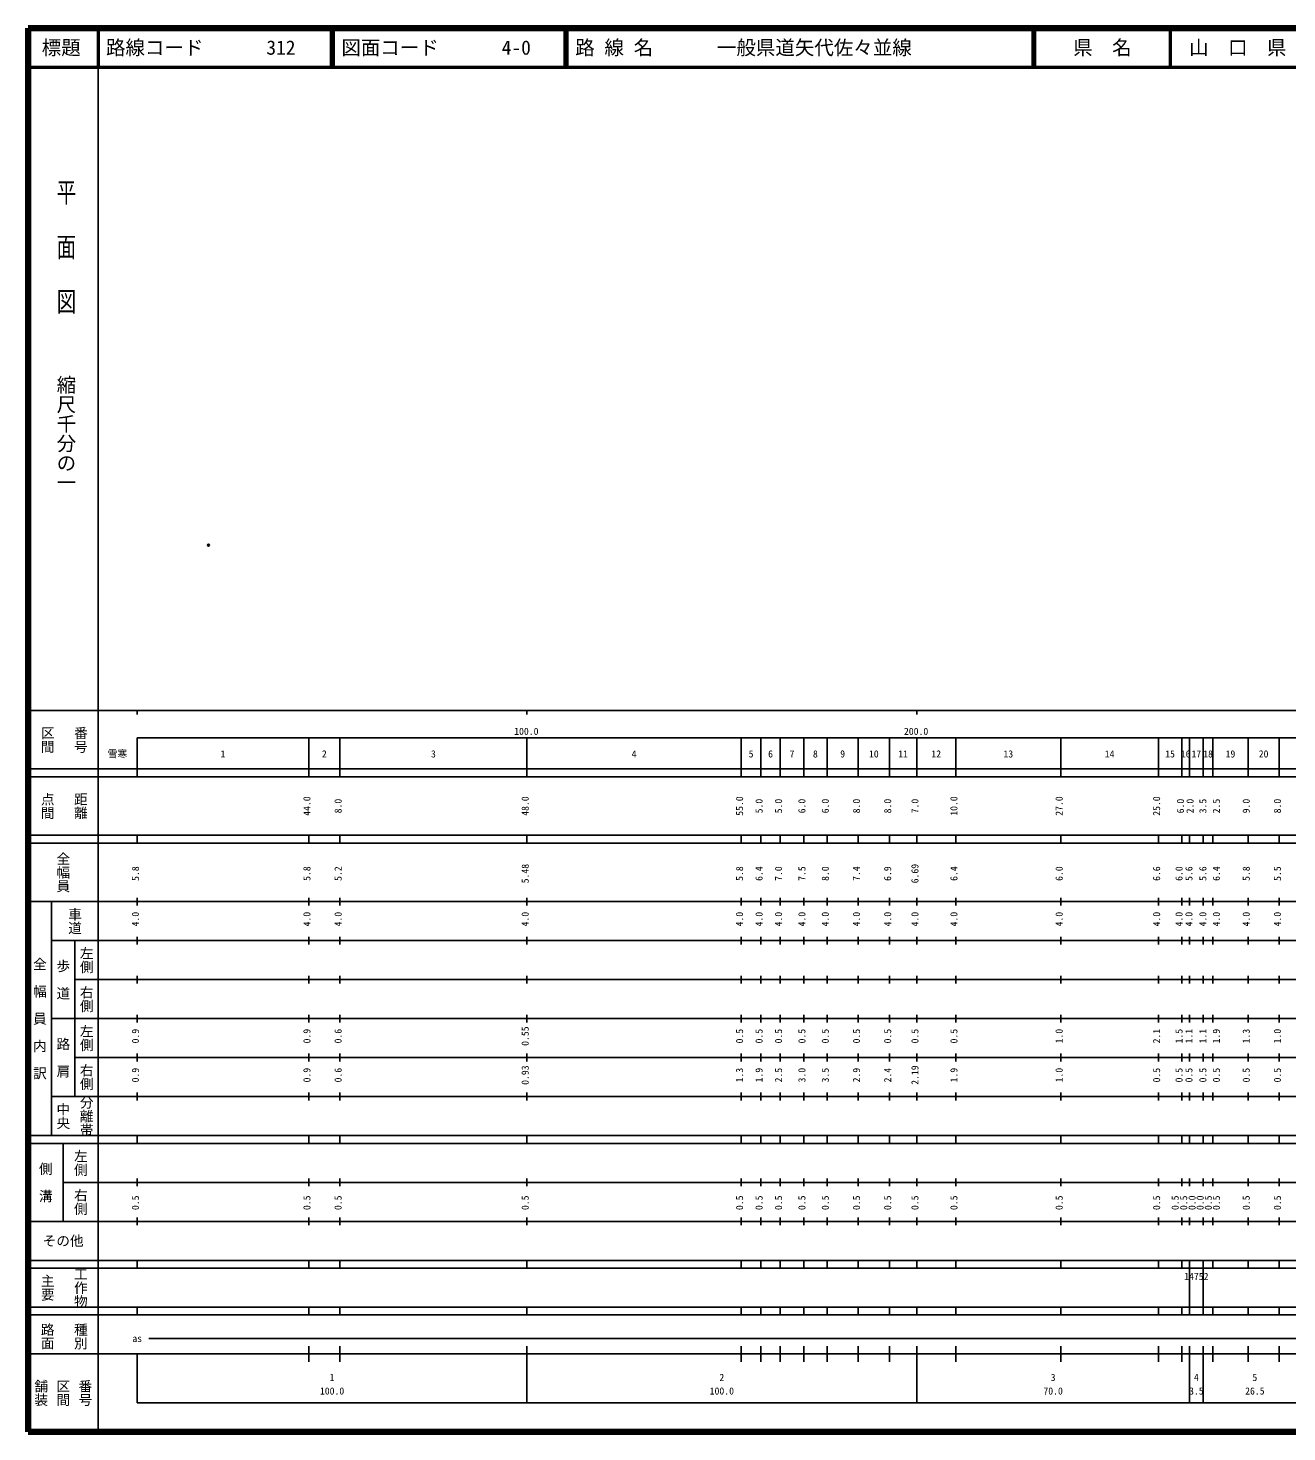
# Model space of a CAD drawing. Units: millimetres on the paper. Extents: x 40 to 680, y 20 to 380.
# Drawn here: x 40 to 363, y 20 to 380 of the extents above; entities that cross this region are included whole.
import ezdxf
from ezdxf.enums import TextEntityAlignment as Align

# ---------------------------------------------------------------- set-up
doc = ezdxf.new("R2010")
doc.units = ezdxf.units.MM
doc.header["$PDMODE"] = 32
doc.header["$PDSIZE"] = 0.5
doc.layers.add('M-OTRS', color=6, linetype='Continuous')
doc.layers.add('M-TTL-TXT', color=7, linetype='Continuous')
for name, color, linetype, lineweight in [('M-TTL', 2, 'Continuous', 140), ('M-TTL-BAND', 7, 'Continuous', 25), ('M-TTL-LINE', 7, 'Continuous', 50)]:
    doc.layers.add(name, color=color, linetype=linetype, lineweight=lineweight)
doc.styles.add('@ＭＳ ゴシック', font='')
doc.styles.add('ＭＳ ゴシック', font='')
doc.styles.get('@ＭＳ ゴシック').set_extended_font_data('@MS Gothic')
doc.styles.get('ＭＳ ゴシック').set_extended_font_data('MS Gothic')

msp = doc.modelspace()

# ---------------------------------------------------------------- linework, layer by layer
at = {"layer": 'M-OTRS'}
msp.add_point((86.263, 247.363), dxfattribs=at)
at = {"layer": 'M-TTL'}
for p, q in [((40, 380), (40, 20)), ((680, 380), (40, 380)), ((40, 20), (680, 20))]:
    msp.add_line(p, q, dxfattribs=at)
at = {"layer": 'M-TTL-BAND'}
for p, q in [((58, 370), (58, 20)), ((40, 205), (579, 205)), ((68, 205), (68, 204)), ((168, 205), (168, 204)), ((268, 205), (268, 204)), ((68, 198), (579, 198)), ((68, 198), (68, 188)), ((112, 188), (112, 198)), ((120, 188), (120, 198)), ((168, 188), (168, 198)), ((223, 188), (223, 198)), ((228, 188), (228, 198)), ((233, 188), (233, 198)), ((239, 188), (239, 198)), ((245, 188), (245, 198)), ((253, 188), (253, 198)), ((261, 188), (261, 198)), ((268, 188), (268, 198)), ((278, 188), (278, 198)), ((305, 188), (305, 198)), ((330, 188), (330, 198)), ((336, 188), (336, 198)), ((338, 188), (338, 198)), ((341.5, 188), (341.5, 198)), ((344, 188), (344, 198)), ((353, 188), (353, 198)), ((361, 188), (361, 198)), ((40, 190), (579, 190)), ((40, 188), (579, 188)), ((40, 173), (579, 173)), ((68, 171), (68, 173)), ((112, 171), (112, 173)), ((120, 171), (120, 173)), ((168, 171), (168, 173)), ((223, 171), (223, 173)), ((228, 171), (228, 173)), ((233, 171), (233, 173)), ((239, 171), (239, 173)), ((245, 171), (245, 173)), ((253, 171), (253, 173)), ((261, 171), (261, 173)), ((268, 171), (268, 173)), ((278, 171), (278, 173)), ((305, 171), (305, 173)), ((330, 171), (330, 173)), ((336, 171), (336, 173)), ((338, 171), (338, 173)), ((341.5, 171), (341.5, 173)), ((344, 171), (344, 173)), ((353, 171), (353, 173)), ((361, 171), (361, 173)), ((40, 171), (579, 171)), ((40, 156), (579, 156)), ((46, 96), (46, 156)), ((68, 155), (68, 157)), ((112, 155), (112, 157)), ((120, 155), (120, 157)), ((168, 155), (168, 157)), ((223, 155), (223, 157)), ((228, 155), (228, 157)), ((233, 155), (233, 157)), ((239, 155), (239, 157)), ((245, 155), (245, 157)), ((253, 155), (253, 157)), ((261, 155), (261, 157)), ((268, 155), (268, 157)), ((278, 155), (278, 157)), ((305, 155), (305, 157)), ((330, 155), (330, 157)), ((336, 155), (336, 157)), ((338, 155), (338, 157)), ((341.5, 155), (341.5, 157)), ((344, 155), (344, 157)), ((353, 155), (353, 157)), ((361, 155), (361, 157)), ((46, 146), (579, 146)), ((52, 146), (52, 106)), ((68, 145), (68, 147)), ((112, 145), (112, 147)), ((120, 145), (120, 147)), ((168, 145), (168, 147)), ((223, 145), (223, 147)), ((228, 145), (228, 147)), ((233, 145), (233, 147)), ((239, 145), (239, 147)), ((245, 145), (245, 147)), ((253, 145), (253, 147)), ((261, 145), (261, 147)), ((268, 145), (268, 147)), ((278, 145), (278, 147)), ((305, 145), (305, 147)), ((330, 145), (330, 147)), ((336, 145), (336, 147)), ((338, 145), (338, 147)), ((341.5, 145), (341.5, 147)), ((344, 145), (344, 147)), ((353, 145), (353, 147)), ((361, 145), (361, 147)), ((68, 135), (68, 137)), ((112, 135), (112, 137)), ((120, 135), (120, 137)), ((168, 135), (168, 137)), ((223, 135), (223, 137)), ((228, 135), (228, 137)), ((233, 135), (233, 137)), ((239, 135), (239, 137)), ((245, 135), (245, 137)), ((253, 135), (253, 137)), ((261, 135), (261, 137)), ((268, 135), (268, 137)), ((278, 135), (278, 137)), ((305, 135), (305, 137)), ((330, 135), (330, 137)), ((336, 135), (336, 137)), ((338, 135), (338, 137)), ((341.5, 135), (341.5, 137)), ((344, 135), (344, 137)), ((353, 135), (353, 137)), ((361, 135), (361, 137)), ((52, 136), (579, 136)), ((46, 126), (579, 126)), ((68, 125), (68, 127)), ((112, 125), (112, 127)), ((120, 125), (120, 127)), ((168, 125), (168, 127)), ((223, 125), (223, 127)), ((228, 125), (228, 127)), ((233, 125), (233, 127)), ((239, 125), (239, 127)), ((245, 125), (245, 127)), ((253, 125), (253, 127)), ((261, 125), (261, 127)), ((268, 125), (268, 127)), ((278, 125), (278, 127)), ((305, 125), (305, 127)), ((330, 125), (330, 127)), ((336, 125), (336, 127)), ((338, 125), (338, 127)), ((341.5, 125), (341.5, 127)), ((344, 125), (344, 127)), ((353, 125), (353, 127)), ((361, 125), (361, 127)), ((52, 116), (579, 116)), ((68, 115), (68, 117)), ((112, 115), (112, 117)), ((120, 115), (120, 117)), ((168, 115), (168, 117)), ((223, 115), (223, 117)), ((228, 115), (228, 117)), ((233, 115), (233, 117)), ((239, 115), (239, 117)), ((245, 115), (245, 117)), ((253, 115), (253, 117)), ((261, 115), (261, 117)), ((268, 115), (268, 117)), ((278, 115), (278, 117)), ((305, 115), (305, 117)), ((330, 115), (330, 117)), ((336, 115), (336, 117)), ((338, 115), (338, 117)), ((341.5, 115), (341.5, 117)), ((344, 115), (344, 117)), ((353, 115), (353, 117)), ((361, 115), (361, 117)), ((46, 106), (579, 106)), ((68, 105), (68, 107)), ((112, 105), (112, 107)), ((120, 105), (120, 107)), ((168, 105), (168, 107)), ((223, 105), (223, 107)), ((228, 105), (228, 107)), ((233, 105), (233, 107)), ((239, 105), (239, 107)), ((245, 105), (245, 107)), ((253, 105), (253, 107)), ((261, 105), (261, 107)), ((268, 105), (268, 107)), ((278, 105), (278, 107)), ((305, 105), (305, 107)), ((330, 105), (330, 107)), ((336, 105), (336, 107)), ((338, 105), (338, 107)), ((341.5, 105), (341.5, 107)), ((344, 105), (344, 107)), ((353, 105), (353, 107)), ((361, 105), (361, 107)), ((40, 96), (579, 96)), ((40, 94), (579, 94)), ((49, 94), (49, 74)), ((68, 94), (68, 96)), ((112, 94), (112, 96)), ((120, 94), (120, 96)), ((168, 94), (168, 96)), ((223, 94), (223, 96)), ((228, 94), (228, 96)), ((233, 94), (233, 96)), ((239, 94), (239, 96)), ((245, 94), (245, 96)), ((253, 94), (253, 96)), ((261, 94), (261, 96)), ((268, 94), (268, 96)), ((278, 94), (278, 96)), ((305, 94), (305, 96)), ((330, 94), (330, 96)), ((336, 94), (336, 96)), ((338, 94), (338, 96)), ((341.5, 94), (341.5, 96)), ((344, 94), (344, 96)), ((353, 94), (353, 96)), ((361, 94), (361, 96)), ((49, 84), (579, 84)), ((68, 83), (68, 85)), ((112, 83), (112, 85)), ((120, 83), (120, 85)), ((168, 83), (168, 85)), ((223, 83), (223, 85)), ((228, 83), (228, 85)), ((233, 83), (233, 85)), ((239, 83), (239, 85)), ((245, 83), (245, 85)), ((253, 83), (253, 85)), ((261, 83), (261, 85)), ((268, 83), (268, 85)), ((278, 83), (278, 85)), ((305, 83), (305, 85)), ((330, 83), (330, 85)), ((336, 83), (336, 85)), ((338, 83), (338, 85)), ((341.5, 83), (341.5, 85)), ((344, 83), (344, 85)), ((353, 83), (353, 85)), ((361, 83), (361, 85)), ((40, 74), (579, 74)), ((68, 73), (68, 75)), ((112, 73), (112, 75)), ((120, 73), (120, 75)), ((168, 73), (168, 75)), ((223, 73), (223, 75)), ((228, 73), (228, 75)), ((233, 73), (233, 75)), ((239, 73), (239, 75)), ((245, 73), (245, 75)), ((253, 73), (253, 75)), ((261, 73), (261, 75)), ((268, 73), (268, 75)), ((278, 73), (278, 75)), ((305, 73), (305, 75)), ((330, 73), (330, 75)), ((336, 73), (336, 75)), ((338, 73), (338, 75)), ((341.5, 73), (341.5, 75)), ((344, 73), (344, 75)), ((353, 73), (353, 75)), ((361, 73), (361, 75)), ((40, 64), (579, 64)), ((40, 62), (579, 62)), ((68, 62), (68, 64)), ((112, 62), (112, 64)), ((120, 62), (120, 64)), ((168, 62), (168, 64)), ((223, 62), (223, 64)), ((228, 62), (228, 64)), ((233, 62), (233, 64)), ((239, 62), (239, 64)), ((245, 62), (245, 64)), ((253, 62), (253, 64)), ((261, 62), (261, 64)), ((268, 62), (268, 64)), ((278, 62), (278, 64)), ((305, 62), (305, 64)), ((330, 62), (330, 64)), ((336, 62), (336, 64)), ((338, 62), (338, 64)), ((338, 52), (338, 62)), ((341.5, 62), (341.5, 64)), ((341.5, 52), (341.5, 62)), ((344, 62), (344, 64)), ((353, 62), (353, 64)), ((361, 62), (361, 64)), ((40, 52), (579, 52)), ((68, 50), (68, 52)), ((112, 50), (112, 52)), ((120, 50), (120, 52)), ((168, 50), (168, 52)), ((223, 50), (223, 52)), ((228, 50), (228, 52)), ((233, 50), (233, 52)), ((239, 50), (239, 52)), ((245, 50), (245, 52)), ((253, 50), (253, 52)), ((261, 50), (261, 52)), ((268, 50), (268, 52)), ((278, 50), (278, 52)), ((305, 50), (305, 52)), ((330, 50), (330, 52)), ((336, 50), (336, 52)), ((338, 50), (338, 52)), ((341.5, 50), (341.5, 52)), ((344, 50), (344, 52)), ((353, 50), (353, 52)), ((361, 50), (361, 52)), ((40, 50), (579, 50)), ((71, 44), (565, 44)), ((40, 40), (579, 40)), ((68, 40), (68, 27.5)), ((112, 38), (112, 42)), ((120, 38), (120, 42)), ((168, 27.5), (168, 42)), ((223, 38), (223, 42)), ((228, 38), (228, 42)), ((233, 38), (233, 42)), ((239, 38), (239, 42)), ((245, 38), (245, 42)), ((253, 38), (253, 42)), ((261, 38), (261, 42)), ((268, 27.5), (268, 42)), ((278, 38), (278, 42)), ((305, 38), (305, 42)), ((330, 38), (330, 42)), ((336, 38), (336, 42)), ((338, 27.5), (338, 42)), ((341.5, 27.5), (341.5, 42)), ((344, 38), (344, 42)), ((353, 38), (353, 42)), ((361, 38), (361, 42)), ((68, 27.5), (579, 27.5))]:
    msp.add_line(p, q, dxfattribs=at)
at = {"layer": 'M-TTL-LINE'}
for p, q in [((58, 380), (58, 370)), ((117.75, 380), (117.75, 370)), ((118.25, 380), (118.25, 370)), ((177.75, 380), (177.75, 370)), ((178.25, 380), (178.25, 370)), ((297.75, 380), (297.75, 370)), ((298.25, 380), (298.25, 370)), ((333, 380), (333, 370)), ((40, 370), (680, 370))]:
    msp.add_line(p, q, dxfattribs=at)

# ---------------------------------------------------------------- texts
at = {"layer": 'M-TTL-BAND', "style": '@ＭＳ ゴシック', "width": 1.4}
msp.add_text('平  面  図', height=3.666, rotation=270, dxfattribs=at).set_placement((49.777, 306.475), align=Align.MIDDLE_RIGHT)
at = {"layer": 'M-TTL-BAND', "style": '@ＭＳ ゴシック'}
msp.add_text('縮尺千分の一', height=3.666, rotation=270, dxfattribs=at).set_placement((49.777, 261.03), align=Align.MIDDLE_RIGHT)
for s, p in [('区間', (45, 197.5)), ('番号', (53.5, 197.5)), ('点間', (45, 180.5)), ('距離', (53.5, 180.5)), ('全幅員', (49, 163.5)), ('車道', (52, 151)), ('左側', (55, 141)), ('全\u3000幅\u3000員\u3000内\u3000訳', (43, 126)), ('歩\u3000道', (49, 136)), ('右側', (55, 131)), ('左側', (55, 121)), ('路\u3000肩', (49, 116)), ('右側', (55, 111)), ('分離帯', (55, 101)), ('中央', (49, 101)), ('左側', (53.5, 89)), ('側\u3000溝', (44.5, 84)), ('右側', (53.5, 79)), ('工作物', (53.5, 57)), ('主要', (45, 57)), ('路面', (45, 44.5)), ('種別', (53.5, 44.5)), ('舗装', (43.333, 30)), ('区間', (49, 30)), ('番号', (54.667, 30))]:
    msp.add_text(s, height=2.566, rotation=270, dxfattribs=at).set_placement(p, align=Align.MIDDLE_CENTER)
at = {"layer": 'M-TTL-BAND', "style": 'ＭＳ ゴシック'}
for s, p in [('100.0', (167.844, 198.195)), ('200.0', (267.844, 198.195)), ('雪寒', (62.942, 192.405)), ('1', (90, 192.405)), ('2', (116, 192.405)), ('3', (144, 192.405)), ('4', (195.5, 192.405)), ('5', (225.5, 192.405)), ('6', (230.5, 192.405)), ('7', (236, 192.405)), ('8', (242, 192.405)), ('9', (249, 192.405)), ('10', (257, 192.405)), ('11', (264.5, 192.405)), ('12', (273, 192.405)), ('13', (291.5, 192.405)), ('14', (317.5, 192.405)), ('15', (333, 192.405)), ('16', (337, 192.405)), ('17', (339.75, 192.405)), ('18', (342.75, 192.405)), ('19', (348.5, 192.405)), ('20', (357, 192.405)), ('as', (68, 42.5)), ('1', (118, 32.523)), ('2', (218, 32.523)), ('3', (303, 32.523)), ('4', (339.75, 32.523)), ('5', (354.75, 32.523)), ('100.0', (118, 29.033)), ('100.0', (218, 29.033)), ('70.0', (303, 29.033)), ('3.5', (339.75, 29.033)), ('26.5', (354.75, 29.033))]:
    msp.add_text(s, height=1.833, dxfattribs=at).set_placement(p, align=Align.BOTTOM_CENTER)
for s, p in [('44.0', (113, 180.5)), ('8.0', (121, 180.5)), ('48.0', (169, 180.5)), ('55.0', (224, 180.5)), ('5.0', (229, 180.5)), ('5.0', (234, 180.5)), ('6.0', (240, 180.5)), ('6.0', (246, 180.5)), ('8.0', (254, 180.5)), ('8.0', (262, 180.5)), ('7.0', (269, 180.5)), ('10.0', (279, 180.5)), ('27.0', (306, 180.5)), ('25.0', (331, 180.5)), ('6.0', (337.12, 180.5)), ('2.0', (339.58, 180.5)), ('3.5', (342.875, 180.5)), ('2.5', (346.338, 180.5)), ('9.0', (354, 180.5)), ('8.0', (362, 180.5)), ('5.8', (69, 163.174)), ('5.8', (113, 163.174)), ('5.2', (121, 163.174)), ('5.48', (169, 163.174)), ('5.8', (224, 163.174)), ('6.4', (229, 163.174)), ('7.0', (234, 163.174)), ('7.5', (240, 163.174)), ('8.0', (246, 163.174)), ('7.4', (254, 163.174)), ('6.9', (262, 163.174)), ('6.69', (269, 163.174)), ('6.4', (279, 163.174)), ('6.0', (306, 163.174)), ('6.6', (331, 163.174)), ('6.0', (336.752, 163.174)), ('5.6', (339.297, 163.174)), ('5.6', (342.875, 163.174)), ('6.4', (346.338, 163.174)), ('5.8', (354, 163.174)), ('5.5', (362, 163.174)), ('4.0', (69, 151.5)), ('4.0', (113, 151.5)), ('4.0', (121, 151.5)), ('4.0', (169, 151.5)), ('4.0', (224, 151.5)), ('4.0', (229, 151.5)), ('4.0', (234, 151.5)), ('4.0', (240, 151.5)), ('4.0', (246, 151.5)), ('4.0', (254, 151.5)), ('4.0', (262, 151.5)), ('4.0', (269, 151.5)), ('4.0', (279, 151.5)), ('4.0', (306, 151.5)), ('4.0', (331, 151.5)), ('4.0', (336.752, 151.5)), ('4.0', (339.297, 151.5)), ('4.0', (342.875, 151.5)), ('4.0', (346.338, 151.5)), ('4.0', (354, 151.5)), ('4.0', (362, 151.5)), ('0.9', (69, 121.5)), ('0.9', (113, 121.5)), ('0.6', (121, 121.5)), ('0.55', (169, 121.5)), ('0.5', (224, 121.5)), ('0.5', (229, 121.5)), ('0.5', (234, 121.5)), ('0.5', (240, 121.5)), ('0.5', (246, 121.5)), ('0.5', (254, 121.5)), ('0.5', (262, 121.5)), ('0.5', (269, 121.5)), ('0.5', (279, 121.5)), ('1.0', (306, 121.5)), ('2.1', (331, 121.5)), ('1.5', (336.752, 121.5)), ('1.1', (339.297, 121.5)), ('1.1', (342.875, 121.5)), ('1.9', (346.338, 121.5)), ('1.3', (354, 121.5)), ('1.0', (362, 121.5)), ('0.9', (69, 111.5)), ('0.9', (113, 111.5)), ('0.6', (121, 111.5)), ('0.93', (169, 111.5)), ('1.3', (224, 111.5)), ('1.9', (229, 111.5)), ('2.5', (234, 111.5)), ('3.0', (240, 111.5)), ('3.5', (246, 111.5)), ('2.9', (254, 111.5)), ('2.4', (262, 111.5)), ('2.19', (269, 111.5)), ('1.9', (279, 111.5)), ('1.0', (306, 111.5)), ('0.5', (331, 111.5)), ('0.5', (336.752, 111.5)), ('0.5', (339.297, 111.5)), ('0.5', (342.875, 111.5)), ('0.5', (346.338, 111.5)), ('0.5', (354, 111.5)), ('0.5', (362, 111.5)), ('0.5', (69, 78.764)), ('0.5', (113, 78.764)), ('0.5', (121, 78.764)), ('0.5', (169, 78.764)), ('0.5', (224, 78.764)), ('0.5', (229, 78.764)), ('0.5', (234, 78.764)), ('0.5', (240, 78.764)), ('0.5', (246, 78.764)), ('0.5', (254, 78.764)), ('0.5', (262, 78.764)), ('0.5', (269, 78.764)), ('0.5', (279, 78.764)), ('0.5', (306, 78.764)), ('0.5', (331, 78.764)), ('0.5', (335.761, 78.764)), ('0.5', (337.949, 78.764)), ('0.0', (340.087, 78.764)), ('0.0', (342.163, 78.764)), ('0.5', (344.262, 78.764)), ('0.5', (346.338, 78.764)), ('0.5', (354, 78.764)), ('0.5', (362, 78.764))]:
    msp.add_text(s, height=1.833, rotation=90, dxfattribs=at).set_placement(p, align=Align.BOTTOM_CENTER)
msp.add_text('その他', height=2.566, dxfattribs=at).set_placement((49, 69), align=Align.MIDDLE_CENTER)
msp.add_text('14752', height=1.833, dxfattribs=at).set_placement((336.625, 58.405), align=Align.BOTTOM_LEFT)
at = {"layer": 'M-TTL-TXT', "style": 'ＭＳ ゴシック'}
for s, p in [('標題', (48.5, 375)), ('県\u3000名', (315.625, 375)), ('山\u3000口\u3000県', (350.375, 375))]:
    msp.add_text(s, height=3.666, dxfattribs=at).set_placement(p, align=Align.MIDDLE_CENTER)
for s, p in [('路線コード', (60, 375)), ('312', (101.142, 375)), ('図面コード', (120.38, 375)), ('4-0', (161.521, 375)), ('路 線 名', (180.38, 375)), ('一般県道矢代佐々並線', (216.734, 375))]:
    msp.add_text(s, height=3.666, dxfattribs=at).set_placement(p, align=Align.MIDDLE_LEFT)

doc.saveas('drawing.dxf')
